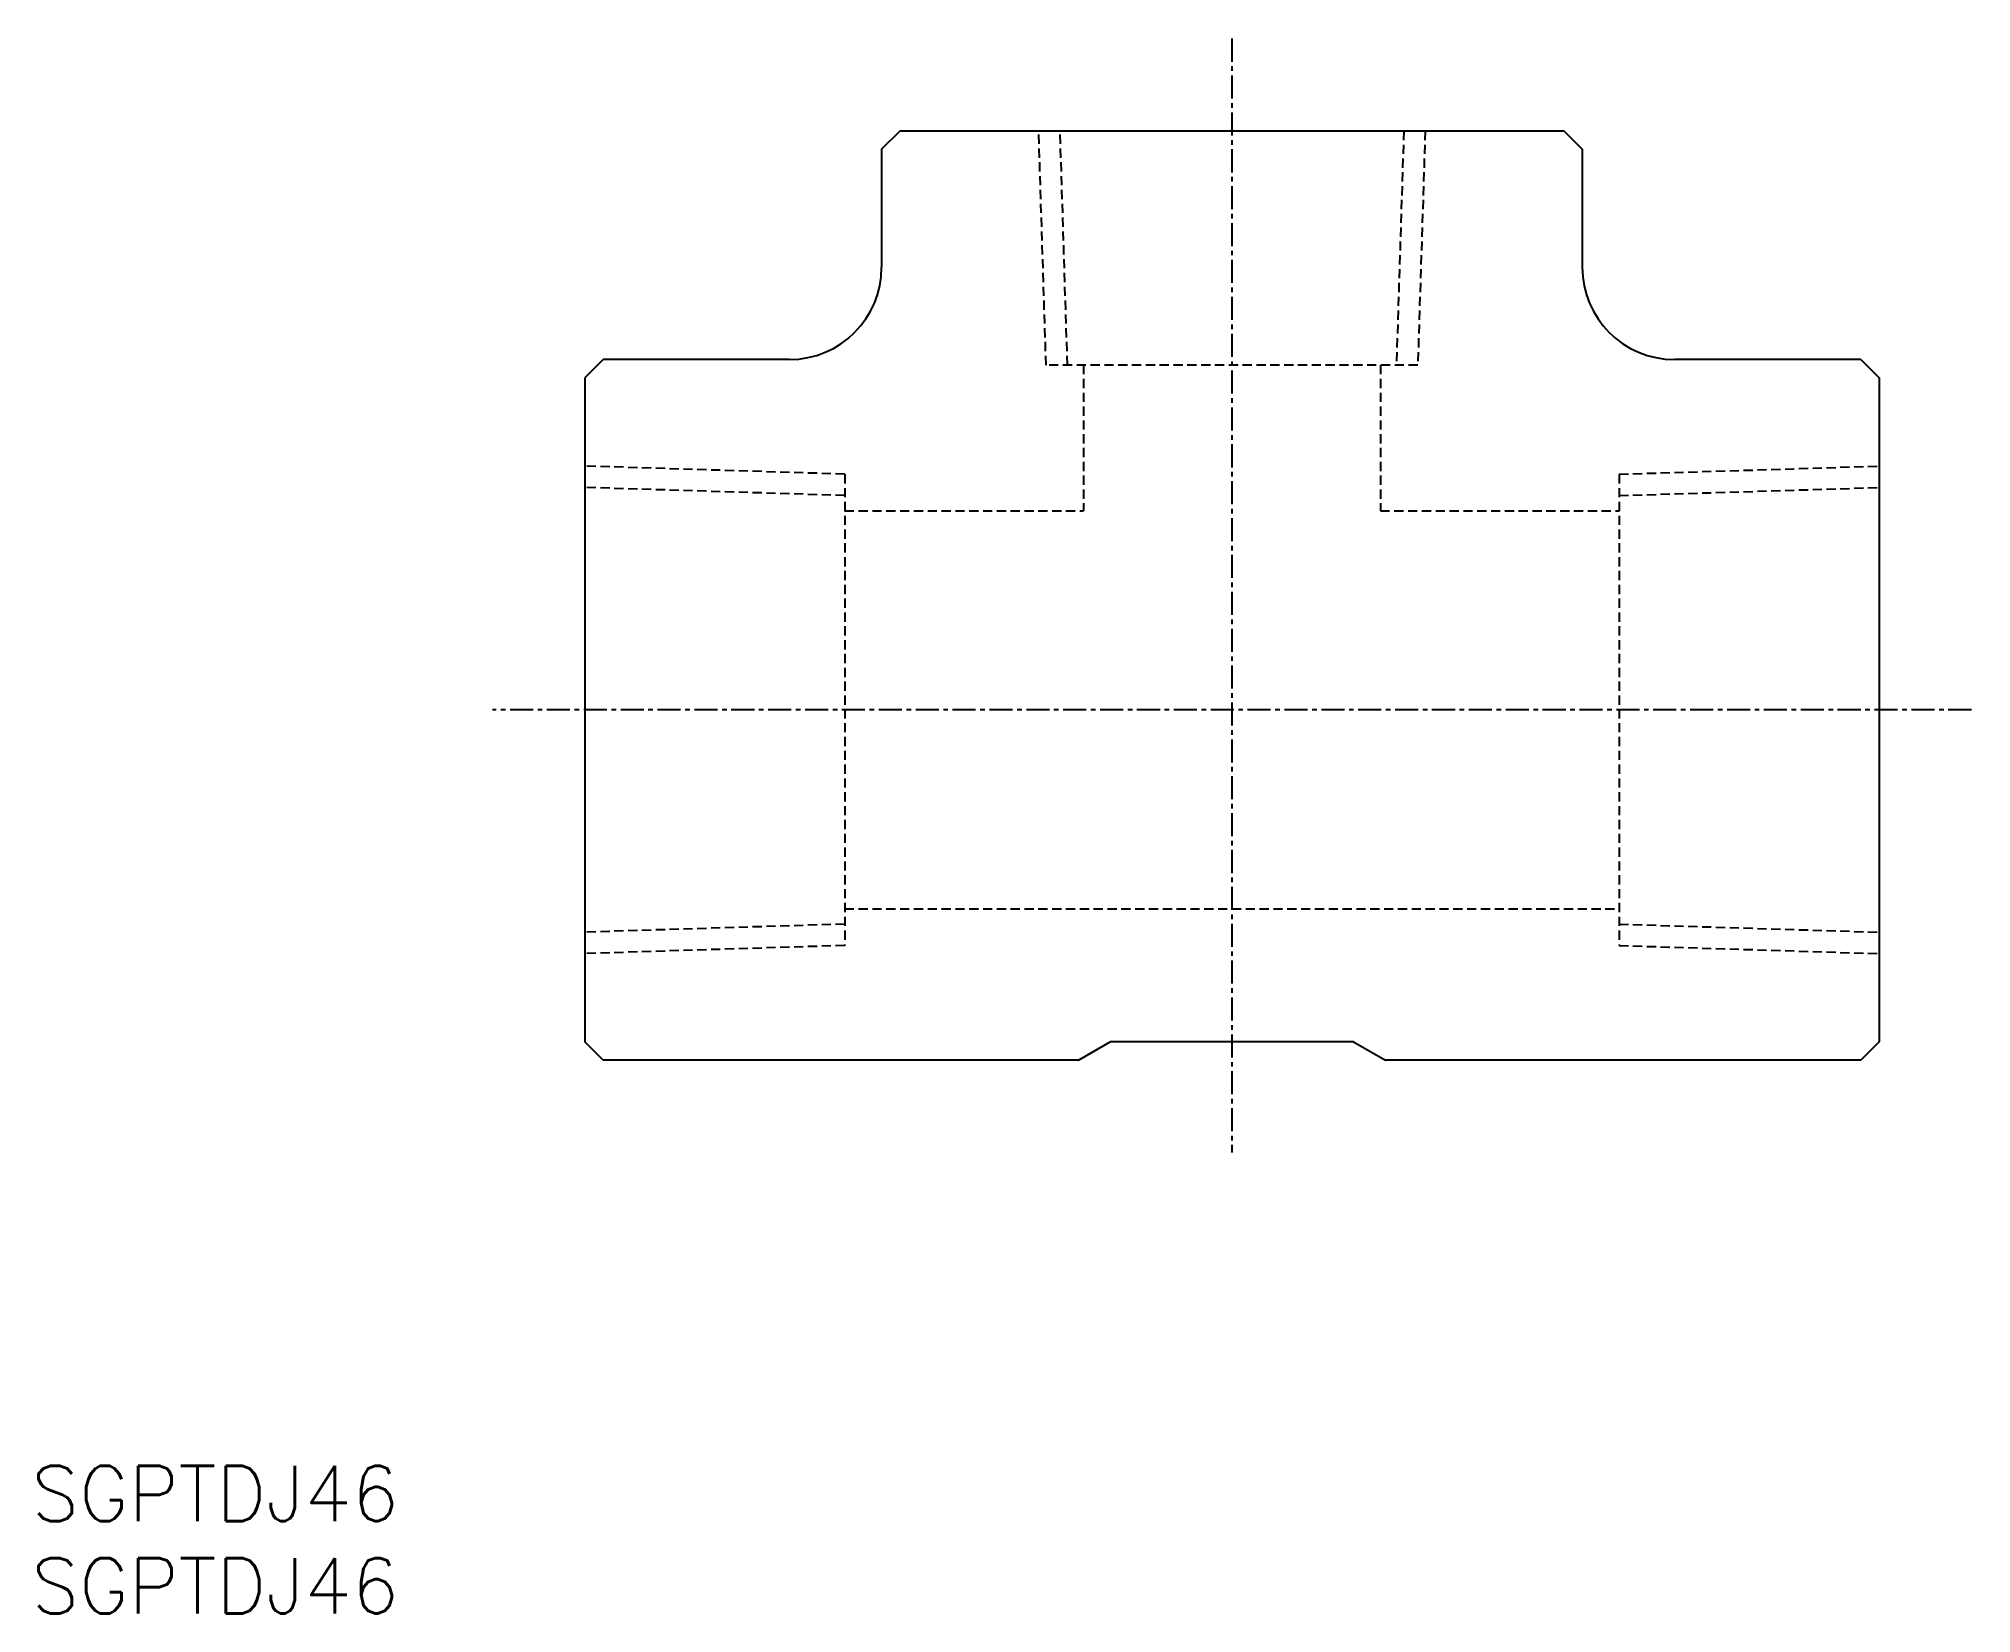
# Model space of a CAD drawing. Extents: x 0 to 105, y 0 to 85.
import ezdxf

# ---------------------------------------------------------------- set-up
doc = ezdxf.new("R2010")
doc.units = 0
doc.linetypes.add('CENTER', pattern=[2, 1.25, -0.25, 0.25, -0.25])
doc.linetypes.add('DASHED', pattern=[0.75, 0.5, -0.25])
doc.layers.get('0').update_dxf_attribs({"linetype": 'CONTINUOUS'})
doc.layers.add('CENTER', color=1, linetype='CENTER')
doc.styles.get("Standard").update_dxf_attribs({"font": 'txt.shx'})

# ---------------------------------------------------------------- blocks, each defined once
blk = doc.blocks.new('*U10')
at = {"color": 7, "linetype": 'CONTINUOUS'}
blk.add_text('SGPTDJ46', height=3, dxfattribs=at).set_placement((0, 0))
blk = doc.blocks.new('*U11')
at = {"color": 7, "linetype": 'CONTINUOUS'}
blk.add_text('SGPTDJ46', height=3, dxfattribs=at).set_placement((0, 5))

msp = doc.modelspace()

# ---------------------------------------------------------------- linework, layer by layer
at = {"color": 7, "linetype": 'CONTINUOUS'}
for p, q in [((46.1, 79.4), (47.1, 80.4)), ((47.1, 80.4), (83.1, 80.4)), ((83.1, 80.4), (84.1, 79.4)), ((46.1, 79.4), (46.1, 73)), ((84.1, 79.4), (84.1, 73)), ((31, 68), (30, 67)), ((41.1, 68), (31, 68)), ((99.2, 68), (89.1, 68)), ((99.2, 68), (100.2, 67)), ((30, 67), (30, 31)), ((100.2, 67), (100.2, 31)), ((31, 30), (30, 31)), ((56.77, 30), (58.5, 31)), ((71.7, 31), (58.5, 31)), ((71.7, 31), (73.43, 30)), ((100.2, 31), (99.2, 30)), ((56.77, 30), (31, 30)), ((99.2, 30), (73.43, 30))]:
    msp.add_line(p, q, dxfattribs=at)
at = {"color": 3, "linetype": 'DASHED'}
for p, q in [((55.02, 67.7), (54.62, 80.4)), ((56.18, 67.7), (55.78, 80.4)), ((74.42, 80.4), (74.02, 67.7)), ((75.58, 80.4), (75.18, 67.7)), ((75.18, 67.7), (55.02, 67.7)), ((57.05, 67.7), (57.05, 59.8)), ((73.15, 67.7), (73.15, 59.8)), ((44.1, 61.78), (30, 62.22)), ((86.1, 61.78), (100.2, 62.22)), ((44.1, 60.62), (30, 61.06)), ((44.1, 61.78), (44.1, 36.22)), ((86.1, 61.78), (86.1, 36.22)), ((86.1, 60.62), (100.2, 61.06)), ((44.1, 59.8), (57.05, 59.8)), ((73.15, 59.8), (86.1, 59.8)), ((44.1, 38.2), (86.1, 38.2)), ((44.1, 37.38), (30, 36.94)), ((86.1, 37.38), (100.2, 36.94)), ((44.1, 36.22), (30, 35.78)), ((86.1, 36.22), (100.2, 35.78))]:
    msp.add_line(p, q, dxfattribs=at)
at = {"color": 7, "linetype": 'CONTINUOUS'}
for centre, start, end in [((41.1, 73), 270, 0), ((89.1, 73), 180, 270)]:
    msp.add_arc(centre, 5, start, end, dxfattribs=at)
at = {"layer": 'CENTER', "color": 1, "linetype": 'CENTER'}
for p, q in [((65.1, 85.4), (65.1, 25)), ((105.2, 49), (25, 49))]:
    msp.add_line(p, q, dxfattribs=at)

# ---------------------------------------------------------------- block references
at = {"color": 7, "linetype": 'CONTINUOUS'}
for name in ['*U11', '*U10']:
    msp.add_blockref(name, (0, 0), dxfattribs=at)

doc.saveas('drawing.dxf')
